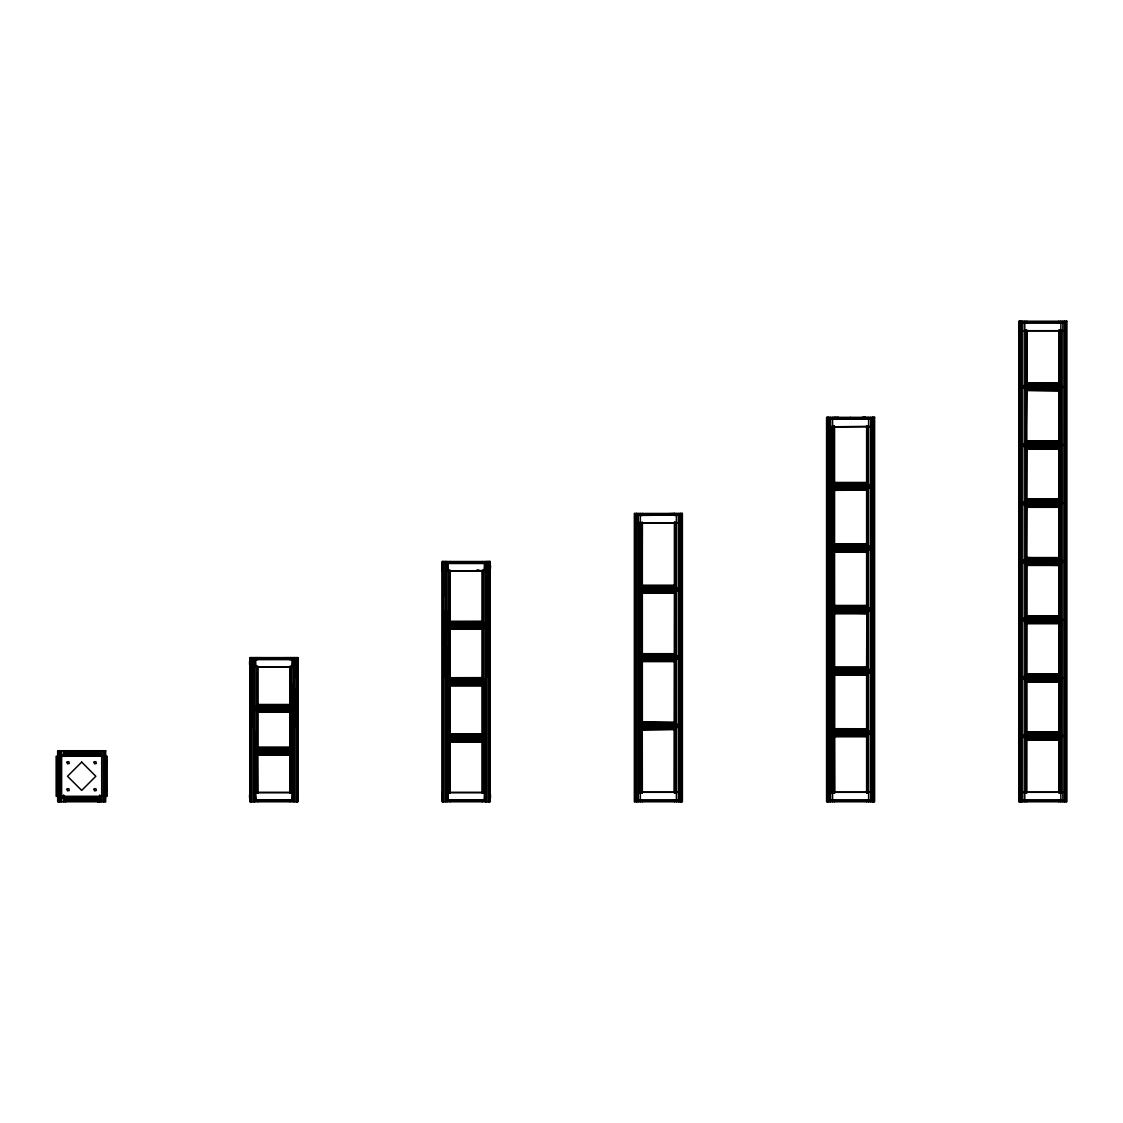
<?xml version="1.0" encoding="UTF-8"?>
<svg xmlns="http://www.w3.org/2000/svg" width="1123" height="1123" viewBox="0 0 1123 1123"><rect width="100%" height="100%" fill="white"/><g stroke="black" fill="none" stroke-linecap="round" stroke-linejoin="round"><path stroke-width="1.5" d="M297.188 657.615L297.09 801.78L297.034 772.259M443.024 742.149L442.953 801.78L442.855 561.5M449.06 740.394L449.003 793.02L448.877 740.394M483.452 708.824L483.732 737.306L483.325 735.13L448.947 735.13L448.54 737.306L447.642 736.421L448.442 737.965L447.642 739.495L448.54 738.611L483.732 738.611L484.631 739.495L483.831 737.965L484.631 736.421L447.642 736.421L447.642 739.495L484.631 739.495L484.631 736.421L483.732 737.306L448.54 737.306L449.13 684.272M449.13 679.008L449.2 628.15M449.2 622.886L449.256 570.273M489.417 561.5L489.319 801.78L489.066 582.542M1025.861 531.684L1025.889 507.133L1026.057 557.991M1026.408 673.744L1026.464 622.886M1026.478 615.867L1026.534 565.009M1026.534 557.991L1026.59 507.133M1026.604 500.114L1026.661 449.256M1026.731 389.611L1026.057 442.841L1026.801 441.1M1026.731 384.361L1026.787 329.98L1026.801 384.361M250.991 664.563L250.724 801.78L250.626 657.615M256.858 754.881L256.788 793.105L256.62 754.881M256.872 747.932L256.942 711.463M256.956 704.514L257.027 666.304M443.978 677.253L444.147 610.603M448.245 686.027L447.979 793.02L447.516 647.438M483.395 740.394L483.297 793.02L483.213 740.394M484.49 740.394L484.336 793.02L484.167 740.394M484.504 736.885L484.575 710.578M487.944 584.297L488.014 561.5L488.294 677.253M641.949 730.132L641.823 793.049L641.809 728.392M641.949 723.142L642.075 660.24M642.089 654.99L642.202 592.088M642.216 585.097L642.328 522.181L642.342 585.097M674.516 730.132L674.404 793.049L674.39 729.206L642.272 729.88L641.598 728.223L641.177 728.771L675.555 728.771L675.962 726.595L640.77 726.595L639.871 727.479L639.97 660.24M674.53 723.142L674.642 660.24M674.656 654.99L674.769 592.088L674.923 654.99M674.783 585.097L674.909 522.181L674.923 586.838M251.749 727.1L252.043 657.615L252.113 673.253M255.763 793.105L255.932 753.154M255.946 749.673L256.016 732.308M291.194 754.881L291.082 793.105L290.955 754.881M291.222 747.932L291.334 711.463M291.348 704.514L291.418 683.668M445.606 596.58L445.719 561.5L446.477 793.02M446.533 793.02L446.617 766.7M253.377 678.46L253.489 657.615L254.275 801.78L254.388 780.948M292.12 793.105L292.317 753.154M292.331 749.673L292.527 709.722M294.352 659.117L294.282 657.615L293.58 793.105L293.426 780.948M289.931 667.132L291.994 666.627L292.401 659.117M866.619 426.838L868.683 426.333L830.571 426.838L870.62 426.838L868.683 426.333M256.311 708.824L255.412 709.708L256.212 708.178L255.412 706.648L256.311 707.532L291.517 707.532L292.401 706.648L291.601 708.178L292.401 709.708L255.412 709.708L255.412 706.648L292.401 706.648L292.401 709.708L291.517 708.824L256.311 708.824L256.718 710.999L291.096 710.999L290.675 710.452L290.001 712.108L257.813 712.108L290.001 712.108L293.931 708.178L289.931 704.163M257.883 711.435L257.883 747.974L256.311 750.585L256.718 748.395L291.096 748.395L291.517 750.585L292.401 749.687L291.601 751.231L292.401 752.761L291.517 751.877L256.311 751.877L255.412 752.761L256.212 751.231L255.412 749.687L292.401 749.687L292.401 752.761L255.412 752.761L255.412 749.687L256.311 750.585L291.517 750.585L290.001 747.3L257.813 747.3L253.882 751.231L257.813 755.147L290.001 755.147L293.931 751.231L289.931 747.216M450.042 629.259L449.368 627.603L448.947 628.164L483.325 628.164L483.732 625.974L448.54 625.974L447.642 626.859L447.642 623.798L484.631 623.798L484.631 626.859L447.642 626.859L448.442 625.329L447.642 623.798L448.54 624.683L483.732 624.683L484.631 623.798L483.831 625.329L484.631 626.859L483.732 625.974L483.325 628.164L449.368 627.603L449.818 629.02L482.455 629.02L482.904 627.603L482.23 629.259L450.042 629.259L449.902 628.304L449.818 629.02M450.042 685.577L448.54 682.293L483.732 682.293L484.631 683.177L484.631 680.117L447.642 680.117L446.112 681.647L450.112 685.648L482.16 685.648L486.161 681.647L482.16 677.632L450.042 677.716L447.642 680.117L447.642 683.177L484.631 683.177L483.831 681.647L484.631 680.117L483.732 681.001L448.54 681.001L447.642 680.117L448.442 681.647L447.642 683.177L448.54 682.293L448.947 684.469L483.325 684.469L483.732 682.293L482.23 685.577L450.042 685.577L449.902 684.623L449.818 685.339L482.455 685.339L483.508 682.896L448.765 682.896L449.818 685.339M483.325 735.13L482.904 735.691L482.23 734.035L450.112 733.951L446.112 737.965L450.112 741.966L482.23 741.882L486.161 737.965L482.16 733.951L450.042 734.035L449.368 735.691L448.947 735.13M674.39 585.28L678.39 589.28L674.46 593.211L642.272 593.211L642.131 592.27L642.047 592.986L674.684 592.986L675.134 591.554L641.177 592.116L675.555 592.116L675.962 589.926L640.77 589.926L639.871 590.81L676.86 590.81L676.86 587.75L639.871 587.75L640.672 589.28L639.871 590.81M642.342 661.615L642.342 660.871M642.272 729.88L642.342 793.049M674.39 654.358L674.39 653.614M674.39 722.693L642.272 722.019L638.341 725.949L642.342 729.95M834.501 551.912L834.361 550.972L866.83 550.972L866.689 551.912L834.501 551.912L834.361 550.972L834.263 551.688L866.914 551.688L868.191 548.628L832.985 548.628L832.101 549.512L832.101 546.452L869.09 546.452L869.09 549.512L832.101 549.512L832.901 547.982L832.101 546.452L832.985 547.336L868.191 547.336L869.09 546.452L868.276 547.982L869.09 549.512L868.191 548.628L866.619 551.983M866.689 667.202L834.501 667.202L830.571 671.133L834.501 675.063L866.689 675.063L870.62 671.133L866.619 667.132L866.619 667.876L866.83 612.54L866.689 613.481L834.501 613.481L834.361 612.54L834.263 613.256L866.914 613.256L870.62 609.55L866.619 605.55L834.571 605.55L830.571 609.55L834.571 613.565L866.619 613.565L867.363 611.824L833.406 612.386L867.784 612.386L868.191 610.21L832.985 610.21L832.101 611.094L832.101 608.02L869.09 608.02L869.09 611.094L832.101 611.094L832.901 609.55L832.101 608.02L832.985 608.905L868.191 608.905L869.09 608.02L868.276 609.55L869.09 611.094L868.191 610.21L867.784 612.386L867.363 611.824M834.571 675.134L834.571 674.39L866.689 675.063L867.363 673.407L867.784 673.968L833.406 673.968L832.985 671.779L868.191 671.779L869.09 672.663L869.09 669.603L832.101 669.603L832.101 672.663L869.09 672.663L868.276 671.133L869.09 669.603L868.191 670.487L832.985 670.487L832.101 669.603L832.901 671.133L832.101 672.663L832.985 671.779M834.571 736.702L834.571 735.958M867.363 484.139L867.784 483.578L868.191 485.768L869.09 484.883L868.276 486.413L869.09 487.944L868.191 487.059L832.985 487.059L832.101 487.944L832.901 486.413L832.101 484.883L869.09 484.883L869.09 487.944L832.101 487.944L832.101 484.883L832.985 485.768L868.191 485.768L867.784 483.578L833.406 483.578L867.363 484.139L866.914 482.708L834.263 482.708L834.361 483.423L866.83 483.423L866.689 482.483L834.501 482.483L830.571 486.413L834.571 490.414M866.619 729.445L870.62 732.701L866.689 736.632L834.501 736.632L830.571 732.701L834.571 728.701L866.689 728.771L867.363 730.427L867.784 729.866L833.406 729.866L832.985 732.056L868.191 732.056L869.09 731.171L869.09 734.231L832.101 734.231L832.101 731.171L869.09 731.171L868.276 732.701L869.09 734.231L868.191 733.347L832.985 733.347L832.101 734.231L832.901 732.701L832.101 731.171L832.985 732.056M1026.801 390.916L1022.8 386.916L1026.731 382.985L1058.919 382.985L1062.849 386.916L1058.919 390.846L1026.801 390.172M1026.731 565.431L1026.59 564.49L1059.059 564.49L1058.919 565.431L1026.731 565.431L1026.59 564.49L1026.492 565.206L1059.143 565.206L1060.421 562.146L1025.215 562.146L1024.33 563.03L1024.33 559.97L1061.319 559.97L1061.319 563.03L1024.33 563.03L1025.131 561.5L1024.33 559.97L1025.215 560.854L1060.421 560.854L1061.319 559.97L1060.505 561.5L1061.319 563.03L1060.421 562.146L1060.014 564.336L1025.636 564.336L1025.215 562.146L1026.492 565.206M1061.221 793.02L1061.319 618.155L1024.33 618.155L1024.33 621.23L1025.215 620.345L1060.421 620.345L1060.014 622.521L1025.636 622.521L1059.593 621.96L1058.919 623.616L1026.731 623.616L1026.59 622.675L1026.801 623.7M1058.835 383.659L1060.196 385.666L1025.453 385.666L1025.636 384.08L1060.014 384.08L1060.421 386.27L1025.215 386.27L1024.33 385.386L1024.33 388.446L1061.319 388.446L1060.505 386.916L1061.319 385.386L1024.33 385.386L1025.131 386.916L1024.33 388.446L1025.215 387.561L1060.421 387.561L1061.319 388.446M1058.835 681.9L1026.801 681.9L1026.801 681.142L1058.919 681.815L1026.731 681.815L1022.8 677.885L1026.801 673.884L1058.835 673.884L1062.849 677.885L1058.919 681.815L1059.059 680.875L1059.143 681.591L1026.492 681.591L1026.057 680.159L1060.014 680.72L1025.636 680.72L1025.215 678.531L1060.421 678.531L1061.319 679.415L1024.33 679.415L1024.33 676.355L1061.319 676.355L1060.505 677.885L1061.319 679.415M1026.801 740.085L1026.801 739.341M1058.835 732.828L1058.835 732.084L1026.801 732.084L1022.8 736.084L1026.731 740.015L1058.919 740.015L1062.849 736.084L1058.919 732.154L1026.731 732.154L1026.057 733.81L1025.636 733.249L1060.014 733.249L1060.421 735.439L1025.215 735.439L1024.33 734.554L1024.33 737.614L1061.319 737.614L1060.505 736.084L1061.319 734.554L1024.33 734.554L1025.131 736.084L1024.33 737.614L1025.215 736.73L1060.421 736.73L1061.319 737.614M483.508 739.215L483.325 740.787L448.947 740.787L448.54 738.611L450.042 741.882L449.902 740.941L482.371 740.941L482.455 741.657L449.818 741.657L448.765 739.215L483.732 738.611L482.455 741.657M640.994 656.365L642.047 653.909L674.684 653.909L675.737 656.365L640.994 656.365L641.177 654.779L675.555 654.779L675.962 656.969L640.77 656.969L639.871 656.085L676.86 656.085L676.86 659.145L639.871 659.145L639.97 522.181M639.871 587.75L640.77 588.634L675.962 588.634L676.86 587.75L676.06 589.28L676.86 590.81L675.962 589.926L674.684 592.986M833.224 485.164L833.406 483.578L832.985 485.768L867.967 485.164M833.224 731.452L833.406 729.866L867.363 730.427L866.914 729.009L834.263 729.009L833.224 731.452L867.967 731.452L867.784 729.866L868.191 732.056M867.967 487.663L867.784 489.249L833.406 489.249L832.985 487.059L834.263 490.105L866.914 490.105L868.191 487.059L833.224 487.663L833.406 489.249L833.827 488.687M1026.492 441.409L1026.057 442.841L1059.593 442.841L1059.143 441.409L1026.492 441.409L1026.59 442.125L1026.731 441.185L1058.919 441.185L1062.849 445.115L1058.919 449.046L1026.801 448.372L1026.59 500.325L1026.731 499.384L1058.919 499.384L1062.849 503.301L1058.835 507.315L1026.801 507.315L1022.8 503.301L1024.33 501.77L1061.319 501.77L1060.421 502.655L1025.215 502.655L1026.801 499.3L1058.835 499.3M1026.801 557.499L1025.215 560.854L1025.636 558.664L1060.014 558.664L1060.421 560.854L1059.143 557.794L1026.492 557.794L1022.8 561.5L1026.801 565.501M1025.453 618.436L1025.636 616.864L1060.014 616.864L1060.421 619.054L1025.215 619.054L1024.33 618.155L1025.131 619.699L1024.33 621.23L1061.319 621.23L1060.505 619.699L1061.319 618.155L1060.421 619.054M1025.453 676.636L1025.636 675.063L1060.014 675.063L1060.421 677.239L1025.215 677.239L1024.33 676.355L1025.131 677.885L1024.33 679.415L1025.215 678.531M1060.421 387.561L1060.014 389.751L1025.636 389.751L1025.453 388.165L1060.196 388.165L1060.014 389.751L1025.636 389.751L1025.215 387.561M1061.319 621.23L1060.421 620.345L1060.014 622.521L1059.593 621.96M1026.731 740.015L1025.453 737.334L1060.196 737.334L1060.014 738.92L1025.636 738.92L1025.215 736.73M63.997 756.228L63.183 754.698L100.172 754.698L99.287 755.582L64.081 755.582L64.488 753.393L98.866 753.393L64.909 753.954L65.359 752.536L98.01 752.536L97.912 753.252L97.771 752.298L65.667 750.726L65.667 752.971L65.667 752.228L97.701 752.228L101.702 756.228L61.653 756.228L65.583 752.298L97.701 752.971L97.701 750.726M257.588 711.87L257.139 710.452L290.675 710.452L290.239 711.87L257.588 711.87L256.535 709.427L291.278 709.427L291.096 710.999L291.517 708.824M290.675 753.491L291.096 754.052L291.278 752.48L256.535 752.48L256.718 754.052L290.675 753.491L290.239 754.923L257.588 754.923L256.311 751.877L256.718 754.052L291.096 754.052L291.517 751.877L289.931 754.474L289.931 793.105M257.672 711.154L257.813 712.108L253.882 708.178L257.588 704.472L290.239 704.472L290.675 705.904L291.096 705.342L256.718 705.342L256.311 707.532M257.588 747.525L257.672 748.241L290.141 748.241L290.239 747.525L257.588 747.525L256.535 749.967L291.278 749.967L290.239 747.525M449.818 741.657L449.902 740.941M482.455 629.02L486.161 625.329L482.16 621.328L450.042 621.398L448.765 624.065L449.818 621.623L482.455 621.623L482.904 623.054L483.325 622.493L448.947 622.493L448.54 624.683M482.371 678.657L482.455 677.941L449.818 677.941L448.54 681.001L448.947 678.811L483.325 678.811L483.732 681.001L482.23 677.716L482.371 678.657L449.902 678.657L448.947 678.811L448.765 680.384L483.508 680.384L482.455 677.941M482.455 734.26L482.904 735.691L449.368 735.691L449.818 734.26L482.455 734.26L482.371 734.975L482.23 734.035M639.871 656.085L640.672 657.615L639.871 659.145L640.77 658.26L675.962 658.26L675.555 660.45L641.177 660.45L675.134 659.889L674.684 661.321L642.047 661.321L642.131 660.605L642.272 661.545L674.46 661.545L678.39 657.615L674.46 653.684L642.272 653.684L638.341 657.615L642.272 661.545M640.77 726.595L641.177 728.771L640.994 727.199L675.737 727.199L674.684 729.641L642.047 729.641L642.131 728.925M642.047 585.588L640.994 588.031L642.047 585.588L674.684 585.588L675.134 587.006L675.555 586.445L641.177 586.445L640.77 588.634M674.684 722.243L675.134 723.675L674.684 722.243L642.047 722.243L641.598 723.675L675.555 723.114L641.177 723.114L640.77 725.304L675.962 725.304L676.86 724.419L676.86 727.479L639.871 727.479L640.672 725.949L639.871 724.419L676.86 724.419L676.06 725.949L676.86 727.479L675.962 726.595M834.263 490.105L834.361 489.389L866.83 489.389L866.914 490.105L834.501 490.344L834.361 489.389M868.191 671.779L867.784 673.968L867.967 672.382L833.224 672.382L833.406 673.968L867.363 673.407L866.914 674.825L834.263 674.825L834.361 674.109L834.501 675.063M868.191 733.347L866.914 736.407L834.263 736.407L833.224 733.951L867.967 733.951L867.784 735.537L833.406 735.537L832.985 733.347M866.914 482.708L866.83 483.423L866.689 482.483M866.914 544.29L868.191 547.336L867.784 545.146L833.406 545.146L832.985 547.336L834.263 544.29L866.914 544.29L866.83 545.006L866.689 544.051L834.501 544.051L830.571 547.982L834.571 551.983M834.263 605.859L833.224 608.301L834.263 605.859L866.914 605.859L867.363 607.29L867.784 606.729L833.406 606.729L832.985 608.905M834.263 667.427L833.224 669.87L834.263 667.427L866.914 667.427L867.363 668.859L867.784 668.297L833.406 668.297L832.985 670.487M866.83 729.725L866.914 729.009M1026.492 390.622L1026.057 389.19L1026.492 390.622L1059.143 390.622L1060.196 388.165M1059.143 448.807L1060.196 446.364L1059.143 448.807L1026.492 448.807L1026.057 447.389L1025.636 447.937L1060.014 447.937L1060.421 445.761L1025.215 445.761L1024.33 446.645L1024.33 443.585L1061.319 443.585L1060.505 445.115L1061.319 446.645L1024.33 446.645L1025.131 445.115L1024.33 443.585L1025.215 444.469L1060.421 444.469L1061.319 443.585M1026.59 506.291L1026.731 507.231L1058.919 507.231L1060.196 504.564L1059.143 507.006L1026.492 507.006L1026.057 505.575L1025.636 506.136L1060.014 506.136L1060.421 503.946L1025.215 503.946L1024.33 504.845L1024.33 501.77L1025.636 500.479L1060.014 500.479L1060.421 502.655L1060.014 500.479L1025.636 500.479L1025.215 502.655L1024.33 501.77L1025.131 503.301L1024.33 504.845L1061.319 504.845L1061.221 329.98M1059.059 383.94L1059.143 383.224L1026.492 383.224L1025.215 386.27M1026.492 681.591L1025.453 679.148L1060.196 679.148L1060.014 680.72L1060.421 678.531M1059.143 441.409L1059.059 442.125L1058.919 441.185L1026.731 441.185M1060.196 737.334L1059.143 739.776L1026.492 739.776L1026.59 739.06M1060.421 444.469L1060.014 442.28L1025.636 442.28L1022.8 445.115L1026.801 449.116L1058.919 449.046L1059.059 500.325L1059.143 499.609L1026.492 499.609L1026.057 501.04M1059.143 557.794L1059.059 558.51L1026.59 558.51L1026.492 557.794M1025.215 619.054L1026.492 615.994L1059.143 615.994L1060.196 618.436L1058.835 615.685M1059.143 674.193L1060.196 676.636L1059.143 674.193L1026.492 674.193L1025.215 677.239M1060.196 734.835L1059.143 732.378L1026.492 732.378L1026.057 733.81L1060.014 733.249L1060.196 734.835L1025.453 734.835L1025.636 733.249L1025.215 735.439M640.278 515.443L638.341 514.952L678.39 514.952L640.278 515.443L642.314 515.443L642.342 513.45M640.278 792.768L638.341 792.276L678.39 792.276L640.349 792.276M676.383 522.953L638.341 522.953L678.39 522.953L676.453 522.448M676.383 800.278L638.341 800.278L678.39 800.278L676.453 799.787M832.508 419.328L830.571 418.837L870.62 418.837L832.508 419.328L834.038 418.837L834.038 417.335M832.508 792.768L830.571 792.276L870.62 792.276L832.578 792.276M868.612 800.278L830.571 800.278L870.62 800.278L868.683 799.787M1024.737 323.213L1022.8 322.722L1062.849 322.722L1024.794 322.722M1060.842 330.724L1022.8 330.724L1062.849 330.724L1060.912 330.232M1024.737 792.768L1022.8 792.276L1062.849 792.276L1024.794 792.276M1060.842 800.278L1022.8 800.278L1062.849 800.278L1060.912 799.787M99.287 755.582L98.866 753.393L99.049 754.979L64.306 754.979L65.583 752.298M257.546 657.615L257.504 659.622L256.718 657.615M257.672 748.241L257.883 747.216M290.141 754.207L290.001 755.147L257.672 754.207L290.141 754.207L290.239 754.923M482.23 621.398L482.371 622.339L449.902 622.339L450.042 621.398L446.112 625.329L450.112 629.329M449.902 678.657L449.818 677.941M482.23 741.882L482.371 740.941M642.342 721.935L642.131 722.959L642.047 722.243M640.77 658.26L641.177 660.45L640.994 658.864L675.737 658.864L675.555 660.45L674.39 660.871M675.134 728.223L674.46 729.88L678.39 725.949L674.39 721.935M834.501 482.483L834.361 483.423L834.571 482.413M866.689 490.344L866.83 489.389M833.827 730.427L834.571 729.445M867.363 734.975L866.619 735.958M1026.057 384.642L1026.801 382.915M1058.835 565.501L1062.849 561.5L1058.919 557.57L1026.731 557.57L1026.59 558.51L1026.801 507.133M1058.835 390.916L1059.593 389.19M1059.059 622.675L1058.919 623.616L1059.059 622.675L1059.143 623.391L1026.492 623.391L1022.8 619.699L1026.801 615.685M1060.421 736.73L1060.014 738.92L1058.835 739.341M290.169 657.615L289.959 659.622L290.169 657.615L290.464 659.117M292.556 657.615L292.401 667.132L255.412 667.132L255.412 659.117L255.819 666.627L256.816 666.627M291.011 659.622L291.096 657.615M477.093 569.74L482.16 571.017L484.224 570.512L484.631 563.002L484.631 571.017L447.642 571.017L447.642 563.002L448.049 570.512L449.032 570.512M640.77 656.969L642.047 653.909M1025.215 444.469L1025.636 442.28L1025.453 443.852L1060.196 443.852L1060.014 442.28L1059.593 442.841M105.029 798.509L105.702 796.277L107.204 796.277L107.204 756.228L105.702 756.228L105.029 754.01M100.172 797.807L99.287 796.923L98.866 799.113L64.488 799.113L64.909 798.551L65.359 799.983L98.01 799.983L99.287 796.923L64.081 796.923L63.183 797.807L100.172 797.807L99.371 796.277M291.517 707.532L291.096 705.342L291.278 706.914L256.535 706.914L257.883 704.163M833.827 484.139L834.263 482.708M1059.143 681.591L1059.593 680.159M674.769 515.443L676.453 515.443M832.508 426.333L834.192 426.333M866.998 419.328L867.153 417.335L866.619 418.837M251.145 666.627C248.983 668.761 248.983 657.488 251.145 659.622M297.637 659.117L297.637 667.132M251.145 799.787C248.983 801.92 248.983 790.634 251.145 792.768M297.637 792.276L297.637 800.278M442.42 571.017L442.42 563.002M488.898 563.507C491.06 561.374 491.06 572.646 488.898 570.512M442.42 800.278L442.42 792.276M488.898 792.768C491.06 790.634 491.06 801.92 488.898 799.787M63.183 797.807L63.997 796.277M99.371 756.228L100.172 754.698M1061.319 501.77L1060.505 503.301L1061.319 504.845L1060.421 503.946M257.139 705.904L257.588 704.472M1026.057 617.425L1026.731 615.769L1058.919 615.769L1059.059 616.709L1026.59 616.709L1026.492 615.994M1026.057 675.611L1026.492 674.193M1059.593 559.226L1060.014 558.664L1060.196 560.251L1025.453 560.251M450.112 733.951L449.902 734.975L449.818 734.26M866.619 551.239L834.571 551.239M255.819 799.787L255.412 792.276L255.819 799.787L292.401 800.278L292.401 792.276L291.994 799.787M448.049 799.787L447.642 792.276L448.049 799.787L484.631 800.278L484.631 792.276L484.224 799.787M642.342 593.281L638.341 589.28L642.342 585.28M642.342 653.614L642.342 654.358M866.619 490.414L870.62 486.413L866.619 482.413M866.689 544.051L870.62 547.982L867.784 550.817L833.406 550.817L832.985 548.628L834.263 551.688M834.501 605.634L866.689 605.634M1058.919 507.231L1059.059 506.291M1058.835 623.7L1062.849 619.699L1059.143 615.994M675.962 656.969L676.86 656.085L676.06 657.615L676.86 659.145L675.962 658.26M1060.421 386.27L1061.319 385.386M1060.421 677.239L1061.319 676.355M1060.421 735.439L1061.319 734.554M674.923 514.952L674.418 515.443L674.39 513.45M250.387 659.622L251.047 659.117L249.882 659.117M489.67 570.512L488.996 571.017L490.161 571.017M250.387 792.768L251.047 792.276L249.882 792.276M489.67 799.787L488.996 800.278L490.161 800.278M256.718 667.132L257.883 667.132M448.947 571.017L450.112 571.017M855.319 418.332L864.752 417.335L864.752 418.837M667.946 513.758L674.923 513.45M1022.8 386.916L1062.849 386.916M1022.8 445.115L1062.849 445.115M834.571 483.157L866.619 483.157M830.571 486.413L870.62 486.413M1025.453 502.051L1060.196 502.051M1022.8 503.301L1062.849 503.301M866.619 543.981L834.571 543.981L834.361 545.006L834.263 544.29M867.967 546.733L833.224 546.733L833.406 545.146L833.827 545.708M830.571 547.982L870.62 547.982M1022.8 561.5L1062.849 561.5M1025.453 562.749L1060.196 562.749L1060.014 564.336L1059.593 563.774M442.111 563.002L443.374 563.507M490.161 563.002L488.996 563.002L489.67 563.507M448.049 563.507L484.224 563.507M443.374 570.512L442.111 571.017M642.272 585.35L674.46 585.35M638.341 589.28L678.39 589.28M640.994 590.544L641.177 592.116L640.77 589.926L675.737 590.544M642.342 592.537L674.39 592.537M830.571 609.55L870.62 609.55M833.224 610.814L833.406 612.386L832.985 610.21L867.967 610.814M1022.8 619.699L1062.849 619.699M1025.453 620.949L1025.636 622.521L1025.215 620.345L1060.196 620.949M446.112 625.329L486.161 625.329M448.765 626.578L448.947 628.164L448.54 625.974L483.508 626.578M450.112 628.585L482.16 628.585M638.341 657.615L678.39 657.615M297.932 659.117L296.669 659.622M296.669 666.627L297.932 667.132M249.882 667.132L251.047 667.132L250.387 666.627M830.571 671.133L870.62 671.133M1022.8 677.885L1062.849 677.885M446.112 681.647L486.161 681.647M450.112 684.89L482.16 684.89M253.882 708.178L293.931 708.178M638.341 725.949L678.39 725.949M830.571 732.701L870.62 732.701M450.112 734.709L482.16 734.709M1022.8 736.084L1062.849 736.084M448.765 736.702L483.508 736.702M446.112 737.965L486.161 737.965M253.882 751.231L293.931 751.231M57.652 756.228L56.15 756.228L56.15 796.277L57.652 796.277M105.702 761.422L107.204 761.605M105.702 762.742L107.204 762.742M105.702 763.401L107.204 763.401M105.702 763.879L107.204 763.879M105.702 764.047L107.204 764.047M105.702 776.26L107.204 776.26M105.702 788.458L107.204 788.458M105.702 788.627L107.204 788.627M105.702 789.118L107.204 789.118M105.702 789.778L107.204 789.778M105.702 790.424L107.204 790.41M105.702 790.915L107.204 790.915M297.932 792.276L296.669 792.768M442.111 792.276L443.374 792.768M490.161 792.276L488.996 792.276L489.67 792.768M255.819 792.768L291.994 792.768M448.049 792.768L484.224 792.768M64.306 797.527L64.488 799.113L64.081 796.923L99.049 797.527L98.866 799.113L98.445 798.551M296.669 799.787L297.932 800.278M443.374 799.787L442.111 800.278M65.583 800.208L65.443 799.267L65.583 800.208L97.771 800.208L101.702 796.277L61.653 796.277L65.667 800.278L97.701 800.278L97.912 799.267L98.01 799.983M249.882 800.278L251.047 800.278L250.387 799.787M68.966 800.208L97.701 800.278L97.701 801.78M61.653 756.228L65.162 756.369M867.153 418.837L868.683 419.328M1060.421 445.761L1061.319 446.645M639.871 724.419L640.77 725.304M63.183 754.698L64.081 755.582M641.598 723.675L641.177 723.114L640.994 724.686L675.737 724.686L675.555 723.114L675.962 725.304M833.224 672.382L834.263 674.825M257.588 659.117L257.869 657.615M834.192 419.328L834.571 417.335M1059.143 383.224L1060.196 385.666M1059.143 499.609L1059.593 501.04M1026.057 447.389L1026.492 448.807M1026.057 505.575L1026.492 507.006M1026.057 621.96L1026.492 623.391M1059.143 732.378L1059.593 733.81M1026.057 738.358L1026.492 739.776M866.914 605.859L867.363 607.29M866.914 667.427L867.363 668.859M833.827 611.824L834.263 613.256M834.263 736.407L833.224 733.951M674.684 585.588L675.134 587.006M674.684 653.909L675.134 655.341M641.598 591.554L642.047 592.986M641.598 659.889L642.047 661.321M641.598 728.223L642.047 729.641M482.455 621.623L482.904 623.054M290.239 704.472L290.675 705.904M257.139 753.491L257.588 754.923M98.01 752.536L98.445 753.954M1025.215 445.761L1025.636 447.937L1025.453 446.364M1025.215 503.946L1025.636 506.136L1025.453 504.564M868.191 608.905L867.784 606.729L867.967 608.301M868.191 670.487L867.784 668.297L867.967 669.87M675.962 588.634L675.555 586.445L675.737 588.031M483.732 624.683L483.325 622.493L483.508 624.065M256.816 659.622L255.819 659.622L291.994 659.622L290.239 659.117M1059.059 500.325L1058.919 499.384L1026.731 499.384M1026.59 389.906L1026.731 390.846M1058.919 732.154L1059.059 733.094M1026.59 622.675L1026.731 623.616M1026.59 680.875L1026.731 681.815M834.361 612.54L834.501 613.481M834.361 735.691L834.501 736.632M674.46 722.019L674.6 722.959M642.131 592.27L642.272 593.211M290.001 747.3L290.141 748.241M257.672 754.207L257.883 793.105M1059.059 389.906L1059.143 390.622M1026.492 383.224L1026.59 383.94M1059.059 739.06L1059.143 739.776M1026.492 499.609L1026.59 500.325M1026.492 732.378L1026.59 733.094M866.83 612.54L866.914 613.256M866.83 674.109L866.914 674.825M866.83 735.691L866.914 736.407M834.263 729.009L834.361 729.725M674.6 660.605L674.684 661.321M674.6 728.925L674.684 729.641M449.818 621.623L449.902 622.339M290.141 711.154L290.239 711.87M65.359 752.536L65.443 753.252M1026.731 557.57L1059.059 558.51L1058.835 507.133M866.689 613.481L834.571 612.807L834.501 667.202M294.324 657.615L294.437 678.46M867.518 513.45L867.433 490.723L867.363 544.894M833.827 745.869L834.01 793.049L834.038 735.383M295.911 688.876L296.065 727.1M291.798 732.308L291.868 749.673M291.882 753.154L292.05 793.105M255.497 753.154L255.693 793.105M486.666 596.58L486.554 561.5L485.768 801.78L485.655 766.7M484.027 686.027L484.153 736.885M290.787 666.304L290.857 704.514M290.871 711.463L290.941 747.932M834.136 483.732L834.052 426.066L834.038 483.732M834.136 490.723L834.221 544.894M834.221 551.884L834.305 606.055M834.305 613.046L834.389 667.23M834.403 674.221L834.473 730.132L834.571 674.221M483.016 570.273L483.072 622.886M483.072 628.15L483.143 679.008M483.143 684.272L483.199 735.13M448.639 610.603L448.667 622.886M448.667 628.15L448.765 679.008M448.779 684.272L448.877 735.13M1066.317 321.22L1066.317 801.78M1064.843 321.22L1064.843 801.78M1064.478 321.22L1064.478 801.78M1062.849 321.22L1062.849 801.78M1061.221 505.378L1061.221 559.745M1061.221 563.255L1061.221 617.622M1060.842 321.22L1060.842 801.78M1059.382 329.98L1059.382 384.361M1059.382 389.611L1059.382 442.237M1059.382 447.501L1059.382 500.114M1059.382 505.378L1059.382 557.991M1059.382 565.009L1059.382 617.622M1059.382 622.886L1059.382 675.499M1059.382 680.763L1059.382 733.389M1059.382 738.639L1059.382 793.02M1058.835 321.22L1058.835 322.722M1058.835 329.98L1058.835 384.361M1058.835 389.611L1058.835 442.237M1058.835 615.867L1059.059 564.49L1058.919 565.431L1026.801 564.757L1026.801 615.867M1058.835 680.763L1058.835 733.389M1058.835 738.639L1058.835 793.02M1058.835 800.278L1058.835 801.78M1026.801 321.22L1026.801 322.722M1026.801 389.611L1026.801 442.237M1026.801 680.763L1026.801 733.389M1026.801 738.639L1026.801 793.02M1026.801 800.278L1026.801 801.78M1026.268 329.98L1026.268 384.361M1026.268 389.611L1026.268 442.237M1026.268 447.501L1026.268 500.114M1026.268 505.378L1026.268 557.991M1026.268 565.009L1026.268 617.622M1026.268 622.886L1026.268 675.499M1026.057 565.009L1026.057 615.867M1026.057 622.886L1026.057 673.744M1026.057 680.763L1026.057 733.389M1026.057 738.639L1026.057 793.02M1024.794 321.22L1024.794 801.78M1022.8 321.22L1022.8 801.78M1021.172 321.22L1021.172 801.78M1020.793 321.22L1020.793 801.78M1019.979 321.22L1019.979 801.78M1019.333 321.22L1019.333 801.78M874.087 417.335L874.087 801.78M873.441 417.335L873.441 801.78M872.613 417.335L872.613 801.78M872.248 417.335L872.248 801.78M870.62 417.335L870.62 801.78M868.612 417.335L868.612 801.78M867.363 426.066L867.153 483.732M867.363 550.144L867.363 606.055M867.363 613.046L867.363 667.23M867.363 674.221L867.363 730.132M867.363 735.383L867.363 793.049M867.153 488.982L867.153 544.894M867.153 550.144L867.153 607.81M867.153 613.046L867.153 668.971M867.153 672.466L867.153 730.132M867.153 735.383L867.153 793.049M866.619 426.066L866.619 483.732M866.619 490.723L866.619 544.894M866.619 550.144L866.619 606.055M866.619 674.221L866.619 730.132M866.619 735.383L866.619 793.049M866.619 800.278L866.619 801.78M865.426 417.335L865.426 418.837M865.243 417.335L865.243 418.837M864.106 417.335L864.106 418.837M863.447 417.335L863.447 418.837M862.969 417.335L862.969 418.837M850.588 417.335L850.588 418.837M838.39 417.335L838.221 418.837M837.73 417.335L837.73 418.837M837.084 417.335L837.084 418.837M836.424 418.837L835.933 417.335M835.765 417.335L835.765 418.837M834.571 426.066L834.571 483.732M834.571 490.723L834.571 544.894M834.571 550.144L834.571 606.055M834.571 800.278L834.571 801.78M834.038 488.982L834.038 544.894M834.038 550.144L834.038 607.81M834.038 613.046L834.038 668.971M834.038 674.221L834.038 730.132M832.578 417.335L832.578 801.78M832.199 426.066L832.199 546.648M832.199 550.144L832.199 607.81M832.199 611.305L832.199 793.049M830.571 801.78L830.571 417.335L828.563 801.78L828.563 417.335M828.942 417.335L828.942 801.78M827.749 417.335L827.749 801.78M827.104 417.335L827.104 801.78M681.858 513.45L681.858 801.78M681.212 513.45L681.212 801.78M680.398 513.45L680.398 801.78M680.019 513.45L680.019 801.78M678.39 513.45L678.39 801.78M676.383 513.45L676.383 801.78M675.134 522.181L675.134 585.097M675.134 592.088L675.134 654.99M675.134 660.24L675.134 723.142M675.134 730.132L675.134 793.049M674.923 660.24L674.923 723.142M674.923 728.392L674.923 793.049M674.39 522.181L674.39 585.097M674.39 592.088L674.39 654.99M674.39 660.24L674.39 723.142M674.39 800.278L674.39 801.78M642.342 592.088L642.342 654.99M642.342 660.24L642.342 723.142M642.342 800.278L642.342 801.78M641.809 522.181L641.809 586.838M641.809 592.088L641.809 654.99M641.809 660.24L641.809 723.142M640.349 513.45L640.349 801.78M639.97 728.392L639.97 793.049M638.341 513.45L638.341 801.78M636.713 513.45L636.713 801.78M636.334 513.45L636.334 801.78M634.874 513.45L634.874 801.78M489.768 561.5L489.768 801.78M488.659 561.5L488.659 801.78M487.045 561.5L487.045 801.78M485.262 561.5L485.262 801.78M483.662 570.273L483.662 793.02M482.553 570.273L482.553 622.886M482.553 626.395L482.553 736.885M482.553 740.394L482.553 793.02M482.16 561.5L482.16 563.002M482.16 570.273L482.16 621.131M482.16 628.15L482.16 679.008M482.16 684.272L482.16 735.13M482.16 742.149L482.16 793.02M482.16 800.278L482.16 801.78M450.112 561.5L450.112 563.002M450.112 570.273L450.112 622.886M450.112 628.15L450.112 679.008M450.112 684.272L450.112 735.13M450.112 740.394L450.112 793.02M450.112 800.278L450.112 801.78M449.719 570.273L449.719 793.02M448.61 570.273L448.61 793.02M447.01 561.5L447.01 801.78M445.227 561.5L445.227 801.78M443.613 561.5L443.613 801.78M442.504 561.5L442.504 801.78M297.539 657.615L297.539 801.78M296.43 657.615L296.43 801.78M295.939 657.615L295.939 659.117M294.83 657.615L294.83 801.78M293.047 657.615L293.047 801.78M292.696 657.615L292.696 659.117M291.433 666.304L291.433 793.105M291.25 657.615L291.25 659.117M290.324 666.304L290.324 706.255M290.324 709.722L290.324 749.673M290.324 753.154L290.324 793.105M289.945 657.615L289.931 659.117M289.931 666.304L289.931 704.921L257.883 704.921L257.883 666.304M289.931 711.435L289.931 747.974M289.931 800.278L289.931 801.78M288.737 659.117L288.078 657.615M287.418 659.117L286.772 657.615M286.281 657.615L286.281 659.117M286.112 657.615L286.112 659.117M273.914 657.615L273.914 659.117M261.701 657.615L261.533 659.117M261.055 657.615L261.055 659.117M260.396 657.615L260.396 659.117M259.736 657.615L259.736 659.117M259.259 657.615L259.259 659.117M259.076 657.615L259.076 659.117M257.883 800.278L257.883 801.78M257.349 657.615L257.349 659.117M257.49 666.304L257.49 706.255M257.49 709.722L257.49 749.673M257.49 753.154L257.49 793.105M256.563 657.615L256.563 659.117M256.381 666.304L256.381 793.105M255.258 657.615L255.258 659.117M255.118 657.615L255.118 659.117M254.781 657.615L254.781 801.78M252.998 657.615L252.998 801.78M251.889 657.615L251.889 659.117M251.384 657.615L251.384 801.78M250.275 657.615L250.275 801.78M105.169 750.726L105.169 801.78M103.709 750.726L103.709 801.78M103.33 750.726L103.33 801.78M101.702 750.726L101.702 801.78M100.073 750.726L100.073 754.123M100.073 798.383L100.073 801.78M99.708 750.726L99.708 755.835M99.708 794.972L99.708 801.78M98.234 750.726L98.234 754.123M98.234 798.383L98.234 801.78M65.667 800.278L65.667 801.78M65.12 750.726L65.12 754.123M65.12 798.383L65.12 801.78M63.66 750.726L63.66 755.835M63.66 794.972L63.66 801.78M61.653 750.726L61.653 801.78M60.024 750.726L60.024 801.78M59.659 750.726L59.659 801.78M58.845 750.726L58.845 801.78M58.185 750.726L58.185 801.78M1025.931 449.256L1025.889 500.114L1026.057 449.256M1025.987 389.611L1025.945 442.237L1026.057 389.611M1026.043 329.98L1026.001 384.361L1026.057 329.98M1026.338 738.639L1026.282 793.02L1026.268 738.639M1026.408 680.763L1026.338 733.389L1026.268 680.763M1058.919 673.954L1058.835 622.886L1026.801 622.942L1026.801 674.628L1058.919 673.954M867.967 549.231L867.784 550.817L833.406 550.817L833.224 549.231L867.967 549.231M482.371 684.623L482.23 685.577L482.371 684.623M67.029 762.082L67.506 763.879L69.303 763.401L68.826 761.605L67.029 762.082M67.029 789.118L67.506 790.915L69.303 790.424L68.826 788.627L67.029 789.118M94.065 762.082L94.543 763.879L96.339 763.401L95.848 761.605L94.065 762.082M94.065 789.118L94.543 790.915L96.339 790.424L95.848 788.627L94.065 789.118M81.684 762.096L67.52 776.26L81.684 790.41L95.834 776.26L81.684 762.096M1066.85 321.22L1018.8 321.22L1018.8 801.78L1066.85 801.78L1066.85 321.22M874.62 417.335L826.57 417.335L826.57 801.78L874.62 801.78L874.62 417.335M682.391 513.45L634.341 513.45L634.341 801.78L682.391 801.78L682.391 513.45M490.161 561.5L442.111 561.5L442.111 801.78L490.161 801.78L490.161 561.5M486.161 563.002L446.112 563.002L446.112 571.017L486.161 571.017L486.161 563.002M297.932 657.615L249.882 657.615L249.882 801.78L297.932 801.78L297.932 657.615M293.931 659.117L253.882 659.117L253.882 667.132L293.931 667.132L293.931 659.117M105.702 750.726L57.652 750.726L57.652 801.78L105.702 801.78L105.702 750.726M107.204 762.082L105.702 762.082L107.204 762.096M293.931 792.276L253.882 792.276L253.882 800.278L293.931 800.278L293.931 792.276M486.161 792.276L446.112 792.276L446.112 800.278L486.161 800.278L486.161 792.276M834.557 793.049L834.487 735.383L834.571 793.049"/></g></svg>
